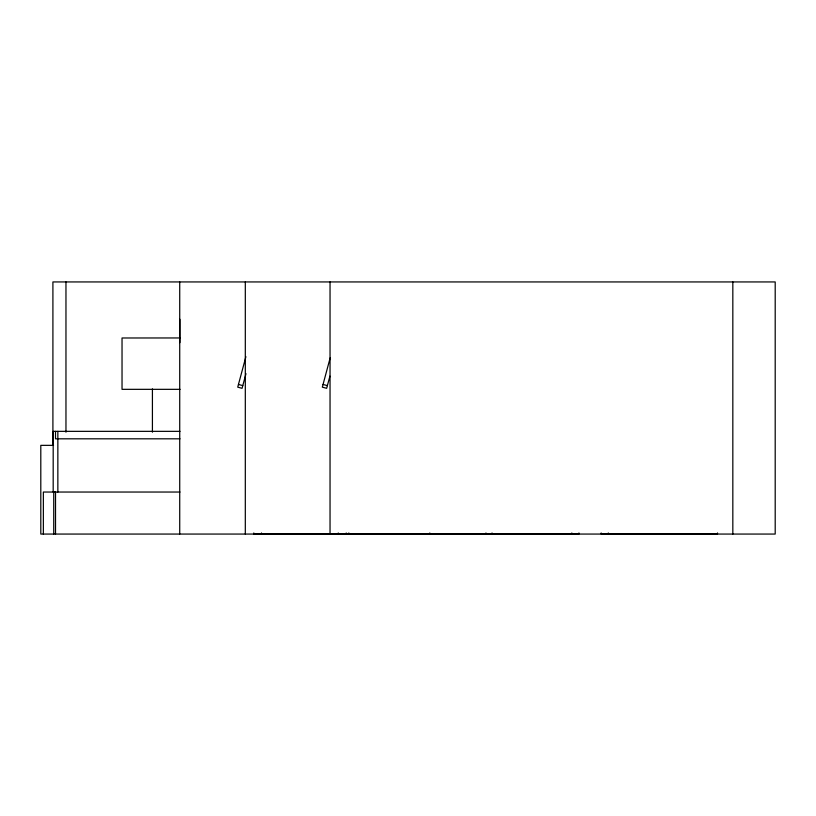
<?xml version="1.0" encoding="UTF-8"?>
<svg xmlns="http://www.w3.org/2000/svg" width="816" height="816" viewBox="0 0 816 816"><rect width="100%" height="100%" fill="white"/><g stroke="black" fill="none" stroke-linecap="round" stroke-linejoin="round"><path stroke-width="1.22" d="M245.902 356.684L237.731 387.151L242.066 388.314L245.983 373.687M330.164 357.898L322.32 387.151L326.655 388.314L329.919 376.125M180.438 337.957L122.033 337.987L122.033 389.334L180.081 389.334M179.999 431.348L53.183 431.348L53.183 492.038L179.999 492.038M179.999 438.814L55.519 438.814L55.519 431.348M53.53 445.352L40.8 445.352L40.8 534.062L775.2 534.062L775.2 281.938L52.907 281.938L52.907 444.924M54.825 492.038L43.36 492.038L43.36 534.062M323.044 384.448L327.379 385.611M238.456 384.448L242.791 385.611M732.829 281.938L732.829 534.062M717.509 532.95L717.509 533.97L601.168 533.97L601.168 532.95M608.287 532.95L608.287 533.97M578.942 532.95L578.942 533.97L253.817 533.97L253.817 532.95M571.832 532.95L571.832 533.97M492.038 532.95L492.038 533.97M485.948 532.95L485.948 533.97M429.808 532.95L429.808 533.97M348.83 532.95L348.83 533.97M346.219 532.95L346.219 533.97M338.252 532.95L338.252 533.97M330.041 281.938L330.041 534.062M261.497 532.95L261.497 533.97M245.31 281.938L245.31 534.062M179.897 319.291L179.897 342.638M179.724 281.938L179.724 534.062M152.419 388.895L152.419 432.194M65.963 281.938L65.963 432.194M57.854 431.348L57.854 492.038M55.519 492.038L55.519 534.062M53.734 492.038L53.734 534.062"/></g></svg>
